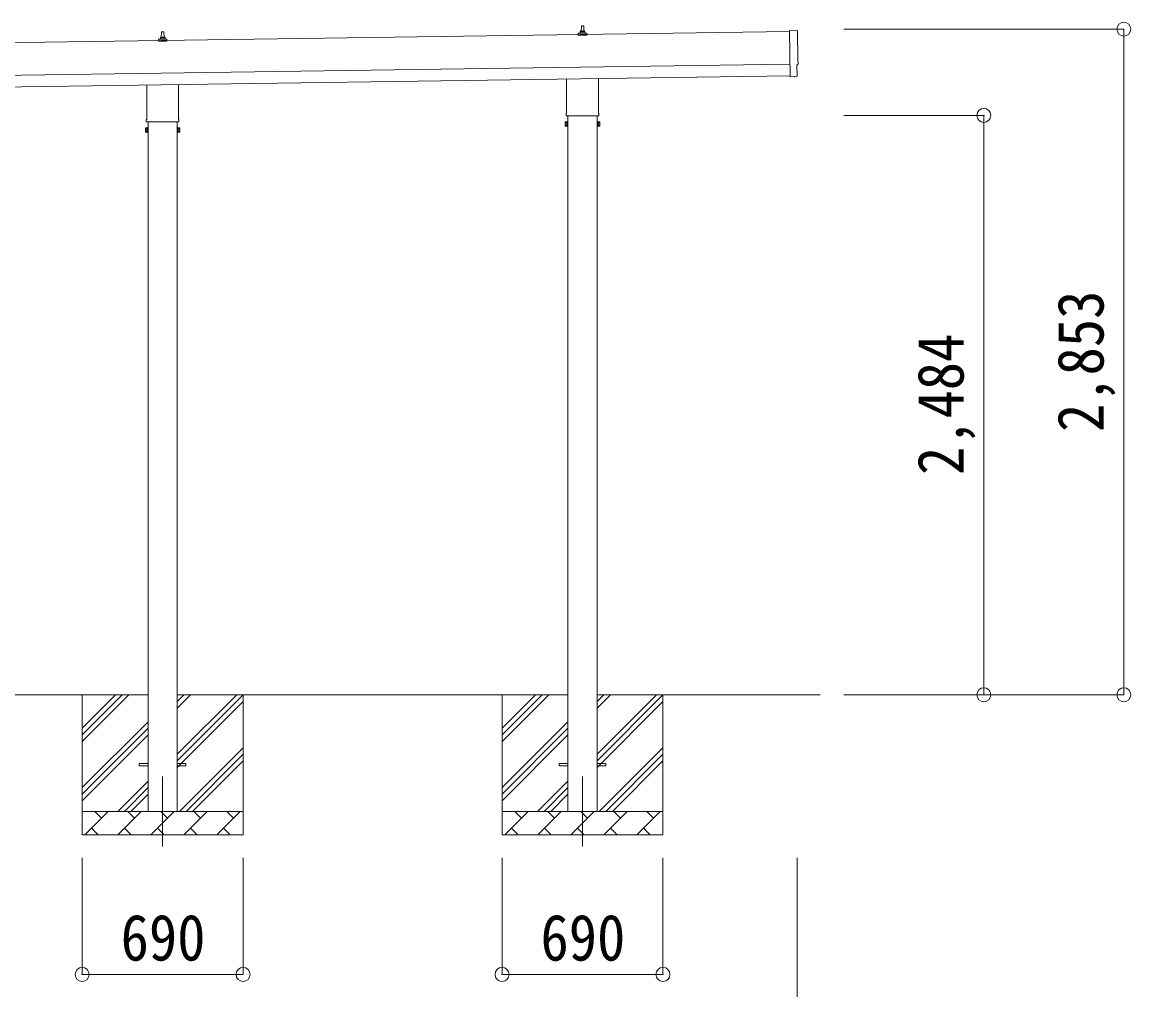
# Model space of a CAD drawing. Units: millimetres at full size, sheet at 1:60. Extents: x -16864 to 16864, y -11640 to 11640.
# Drawn here: x 8283 to 13036, y -8729 to -4581 of the extents above; entities that cross this region are included whole.
import ezdxf
from ezdxf.enums import TextEntityAlignment as Align

# ---------------------------------------------------------------- set-up
doc = ezdxf.new("R2010")
doc.units = ezdxf.units.MM
doc.header["$LTSCALE"] = 60
doc.header["$PDMODE"] = 32
doc.header["$PDSIZE"] = 60
doc.linetypes.add('CHAIN1', pattern=[8, 5, -1, 1, -1])
for name, color, linetype, lineweight in [('0-1_Defpoints', 7, 'CHAIN1', 9), ('0-2_TEXT1', 4, 'Continuous', 9), ('0-3_SHAPE', 7, 'Continuous', 9), ('0-8_TABLE1', 6, 'Continuous', 9)]:
    doc.layers.add(name, color=color, linetype=linetype, lineweight=lineweight)
doc.styles.add('ＭＳ ゴシック', font='')
doc.styles.get('ＭＳ ゴシック').set_extended_font_data('MS Gothic')

msp = doc.modelspace()

# ---------------------------------------------------------------- linework, layer by layer
at = {"layer": '0-1_Defpoints'}
for p, q in [((8885.56, -7813.9), (8885.56, -8162.9)), ((10685.56, -7813.9), (10685.56, -8162.9))]:
    msp.add_line(p, q, dxfattribs=at)
at = {"layer": '0-2_TEXT1'}
for p, q in [((10679.87, -4621.07), (10680.59, -4597.55)), ((10681.59, -4596.57), (10690.14, -4596.57)), ((10691.14, -4597.55), (10691.87, -4621.07)), ((11573.26, -4621.24), (6208.3, -4697.88)), ((8867.62, -4662.28), (8867.62, -4654.57)), ((8868, -4653.78), (8903.73, -4653.78)), ((8868.38, -4653.6), (8875.1, -4651.97)), ((8875.48, -4651.78), (8896.25, -4651.78)), ((8875.87, -4651), (8875.87, -4646.78)), ((8876.87, -4646.78), (8894.87, -4646.78)), ((8879.87, -4646.78), (8880.59, -4623.26)), ((8881.59, -4622.28), (8890.14, -4622.28)), ((8891.14, -4623.26), (8891.87, -4646.78)), ((8895.87, -4651), (8895.87, -4646.78)), ((8903.35, -4653.6), (8896.63, -4651.97)), ((8904.12, -4662.28), (8904.12, -4654.57)), ((10667.62, -4636.57), (10667.62, -4628.86)), ((10704.12, -4636.57), (10667.62, -4636.57)), ((10668, -4628.07), (10703.73, -4628.07)), ((10668.38, -4627.88), (10675.1, -4626.26)), ((10675.48, -4626.07), (10696.25, -4626.07)), ((10675.87, -4625.28), (10675.87, -4621.07)), ((10676.87, -4621.07), (10694.87, -4621.07)), ((10695.87, -4625.28), (10695.87, -4621.07)), ((10703.35, -4627.88), (10696.63, -4626.26)), ((10704.12, -4636.57), (10704.12, -4628.86)), ((11573.18, -4616.15), (11576.02, -4814.99)), ((11604.86, -4617.36), (11573.18, -4616.15)), ((8904.12, -4662.28), (8867.62, -4662.28)), ((6210.3, -4837.87), (11575.26, -4761.23)), ((6211.02, -4887.86), (11575.97, -4811.22)), ((10617.26, -4970.56), (10617.26, -4824.92)), ((10753.86, -4822.96), (10753.86, -4970.56)), ((11594.23, -4813.82), (11576.02, -4814.99)), ((11594.91, -4814.45), (11594.23, -4813.82)), ((11595.65, -4814.71), (11602.57, -4814.25)), ((8817.26, -4996.27), (8817.26, -4850.63)), ((8953.86, -4848.68), (8953.86, -4996.27)), ((10615.56, -4979.33), (10615.56, -4973.83)), ((10753.5, -4982.83), (10617.62, -4982.83)), ((10623.06, -4982.83), (10623.06, -7963.9)), ((10748.06, -7963.9), (10748.06, -4982.83)), ((10755.56, -4973.83), (10755.56, -4979.33)), ((8811.56, -5034.54), (8812.32, -5033.23)), ((8811.56, -5034.54), (8811.56, -5051.54)), ((8815.56, -5005.04), (8815.56, -4999.54)), ((8953.5, -5008.54), (8817.62, -5008.54)), ((8823.06, -5008.54), (8823.06, -7963.9)), ((8948.06, -7963.9), (8948.06, -5008.54)), ((8955.56, -4999.54), (8955.56, -5005.04)), ((8959.56, -5034.54), (8958.8, -5033.23)), ((8959.56, -5034.54), (8959.56, -5051.54)), ((10611.56, -5008.83), (10612.32, -5007.51)), ((10611.56, -5008.83), (10611.56, -5025.83)), ((10611.56, -5025.83), (10612.32, -5027.14)), ((10618.56, -5012.42), (10612.32, -5012.42)), ((10618.56, -5022.24), (10612.32, -5022.24)), ((10618.56, -5027.14), (10612.32, -5027.14)), ((10621.06, -5026.53), (10618.56, -5026.53)), ((10750.06, -5026.53), (10752.56, -5026.53)), ((10752.56, -5012.42), (10758.8, -5012.42)), ((10752.56, -5022.24), (10758.8, -5022.24)), ((10752.56, -5027.14), (10758.8, -5027.14)), ((10759.56, -5008.83), (10758.8, -5007.51)), ((10759.56, -5025.83), (10758.8, -5027.14)), ((10759.56, -5008.83), (10759.56, -5025.83)), ((8811.56, -5051.54), (8812.32, -5052.86)), ((8818.56, -5038.14), (8812.32, -5038.14)), ((8818.56, -5047.95), (8812.32, -5047.95)), ((8818.56, -5052.86), (8812.32, -5052.86)), ((8821.06, -5052.24), (8818.56, -5052.24)), ((8950.06, -5052.24), (8952.56, -5052.24)), ((8952.56, -5038.14), (8958.8, -5038.14)), ((8952.56, -5047.95), (8958.8, -5047.95)), ((8952.56, -5052.86), (8958.8, -5052.86)), ((8959.56, -5051.54), (8958.8, -5052.86)), ((8785.56, -7759.4), (8823.06, -7759.4)), ((8785.56, -7768.4), (8785.56, -7759.4)), ((8785.56, -7759.4), (8823.06, -7759.4)), ((8785.56, -7768.4), (8785.56, -7759.4)), ((8785.56, -7768.4), (8823.06, -7768.4)), ((8785.56, -7768.4), (8823.06, -7768.4)), ((8948.06, -7759.4), (8985.56, -7759.4)), ((8948.06, -7759.4), (8985.56, -7759.4)), ((8948.06, -7768.4), (8985.56, -7768.4)), ((8948.06, -7768.4), (8985.56, -7768.4)), ((8985.56, -7768.4), (8985.56, -7759.4)), ((8985.56, -7768.4), (8985.56, -7759.4)), ((10585.56, -7759.4), (10623.06, -7759.4)), ((10585.56, -7768.4), (10585.56, -7759.4)), ((10585.56, -7759.4), (10623.06, -7759.4)), ((10585.56, -7768.4), (10585.56, -7759.4)), ((10585.56, -7768.4), (10623.06, -7768.4)), ((10585.56, -7768.4), (10623.06, -7768.4)), ((10748.06, -7759.4), (10785.56, -7759.4)), ((10748.06, -7759.4), (10785.56, -7759.4)), ((10748.06, -7768.4), (10785.56, -7768.4)), ((10748.06, -7768.4), (10785.56, -7768.4)), ((10785.56, -7768.4), (10785.56, -7759.4)), ((10785.56, -7768.4), (10785.56, -7759.4))]:
    msp.add_line(p, q, dxfattribs=at)
for points in [[(11605.36, -4811.22), (11604.69, -4764.19), (11605.29, -4764.18)], [(8818.56, -5052.86), (8818.56, -5033.23), (8812.32, -5033.23)], [(8818.56, -5052.24), (8818.56, -5033.84), (8821.06, -5033.84)], [(8952.56, -5052.24), (8952.56, -5033.84), (8950.06, -5033.84)], [(8952.56, -5052.86), (8952.56, -5033.23), (8958.8, -5033.23)], [(10618.56, -5027.14), (10618.56, -5007.51), (10612.32, -5007.51)], [(10618.56, -5026.53), (10618.56, -5008.13), (10621.06, -5008.13)], [(10752.56, -5026.53), (10752.56, -5008.13), (10750.06, -5008.13)], [(10752.56, -5027.14), (10752.56, -5007.51), (10758.8, -5007.51)]]:
    msp.add_lwpolyline(points, dxfattribs=at)
for points in [[(8821.06, -5053.54), (8821.06, -5032.54), (8823.06, -5032.54), (8823.06, -5053.54)], [(8950.06, -5053.54), (8950.06, -5032.54), (8948.06, -5032.54), (8948.06, -5053.54)], [(10621.06, -5027.83), (10621.06, -5006.83), (10623.06, -5006.83), (10623.06, -5027.83)], [(10750.06, -5027.83), (10750.06, -5006.83), (10748.06, -5006.83), (10748.06, -5027.83)]]:
    msp.add_lwpolyline(points, close=True, dxfattribs=at)
for centre, radius, start, end in [((10681.59, -4597.57), 1, 90, 178.60509), ((10690.14, -4597.57), 1, 1.39491, 90), ((8868.62, -4654.57), 1, 103.62699, 180), ((8874.87, -4651), 1, 283.62699, 0), ((8879.95, -4647.42), 4.13, 90, 171.17633), ((8876.87, -4647.78), 1, 90, 180), ((8881.59, -4623.28), 1, 90, 178.60509), ((8889.2, -4646.78), 4.83, 133.60282, 180), ((8882.53, -4646.78), 4.83, 0, 46.39718), ((8890.14, -4623.28), 1, 1.39491, 90), ((8891.78, -4647.42), 4.13, 8.82367, 90), ((8894.87, -4647.78), 1, 0, 90), ((8896.87, -4651), 1, 180, 256.37301), ((8903.12, -4654.57), 1, 0, 76.37301), ((10668.62, -4628.86), 1, 103.62699, 180), ((10674.87, -4625.28), 1, 283.62699, 0), ((10679.95, -4621.7), 4.13, 90, 171.17633), ((10676.87, -4622.07), 1, 90, 180), ((10689.2, -4621.07), 4.83, 133.60282, 180), ((10682.53, -4621.07), 4.83, 0, 46.39718), ((10691.78, -4621.7), 4.13, 8.82367, 90), ((10694.87, -4622.07), 1, 0, 90), ((10696.87, -4625.28), 1, 180, 256.37301), ((10703.12, -4628.86), 1, 0, 76.37301), ((11595.59, -4813.71), 1, 227.3164, 273.81435), ((10619.56, -4973.83), 4, 125.09963, 180), ((10619.56, -4979.33), 4, 180, 194.47751), ((10619.56, -4979.33), 4, 194.47751, 241.04498), ((10751.56, -4979.33), 4, 298.95502, 345.52249), ((10751.56, -4973.83), 4, 0, 54.90037), ((10751.56, -4979.33), 4, 345.52249, 0), ((8815.9, -5035.68), 4.34, 145.61575, 214.38425), ((8819.56, -4999.54), 4, 125.09963, 180), ((8819.56, -5005.04), 4, 180, 194.47751), ((8819.56, -5005.04), 4, 194.47751, 241.04498), ((8951.56, -5005.04), 4, 298.95502, 345.52249), ((8951.56, -4999.54), 4, 0, 54.90037), ((8951.56, -5005.04), 4, 345.52249, 0), ((8955.21, -5035.68), 4.34, 325.61575, 34.38425), ((10615.9, -5009.97), 4.34, 145.61575, 214.38425), ((10627.8, -5017.33), 16.24, 162.41205, 197.58795), ((10615.9, -5024.69), 4.34, 145.61575, 214.38425), ((10755.21, -5009.97), 4.34, 325.61575, 34.38425), ((10743.32, -5017.33), 16.24, 342.41205, 17.58795), ((10755.21, -5024.69), 4.34, 325.61575, 34.38425), ((8827.8, -5043.04), 16.24, 162.41205, 197.58795), ((8815.9, -5050.4), 4.34, 145.61575, 214.38425), ((8943.32, -5043.04), 16.24, 342.41205, 17.58795), ((8955.21, -5050.4), 4.34, 325.61575, 34.38425)]:
    msp.add_arc(centre, radius, start, end, dxfattribs=at)
for centre, major_axis, ratio, start_param, end_param in [((11604.66, -4620.35), (3, -0.04), 0.99863, 6.2683889, 7.8016218), ((16371.04, -4622.69), (-4762.89, -68.04), 0.99863, 6.268406, 6.2977043), ((11605.23, -4759.78), (4.41, -0.06), 0.99863, 4.712389, 6.2976778), ((11602.36, -4811.25), (2.21, -2.04), 0.9974, 5.5252311, 7.0411395)]:
    msp.add_ellipse(centre, major_axis=major_axis, ratio=ratio, start_param=start_param, end_param=end_param, dxfattribs=at)
at = {"layer": '0-3_SHAPE'}
for p, q in [((8823.06, -7463.9), (7148.06, -7463.9)), ((8540.56, -7463.9), (8540.56, -8063.9)), ((8540.56, -7607.38), (8684.04, -7463.9)), ((8540.56, -7635.67), (8712.33, -7463.9)), ((8540.56, -7663.95), (8740.61, -7463.9)), ((10623.06, -7463.9), (8948.06, -7463.9)), ((8948.06, -7492.72), (8976.88, -7463.9)), ((8948.06, -7521.01), (9005.17, -7463.9)), ((8948.06, -7719), (9203.16, -7463.9)), ((8948.06, -7747.28), (9230.56, -7464.78)), ((8948.06, -7775.57), (9230.56, -7493.07)), ((9230.56, -7463.9), (9230.56, -8063.9)), ((10340.56, -7463.9), (10340.56, -8063.9)), ((10340.56, -7607.38), (10484.04, -7463.9)), ((10340.56, -7635.67), (10512.33, -7463.9)), ((10340.56, -7663.95), (10540.61, -7463.9)), ((11704.96, -7463.9), (10748.06, -7463.9)), ((10748.06, -7492.72), (10776.88, -7463.9)), ((10748.06, -7521.01), (10805.17, -7463.9)), ((10748.06, -7719), (11003.16, -7463.9)), ((10748.06, -7747.28), (11030.56, -7464.78)), ((10748.06, -7775.57), (11030.56, -7493.07)), ((11030.56, -7463.9), (11030.56, -8063.9)), ((8540.56, -7861.94), (8823.06, -7579.44)), ((10340.56, -7861.94), (10623.06, -7579.44)), ((8540.56, -7890.22), (8823.06, -7607.72)), ((8540.56, -7918.51), (8823.06, -7636.01)), ((10340.56, -7890.22), (10623.06, -7607.72)), ((10340.56, -7918.51), (10623.06, -7636.01)), ((8957.72, -7963.9), (9230.56, -7691.06)), ((10757.72, -7963.9), (11030.56, -7691.06)), ((8986, -7963.9), (9230.56, -7719.34)), ((10786, -7963.9), (11030.56, -7719.34)), ((9014.29, -7963.9), (9230.56, -7747.63)), ((10814.29, -7963.9), (11030.56, -7747.63)), ((8693.16, -7963.9), (8823.06, -7834)), ((10493.16, -7963.9), (10623.06, -7834)), ((8721.44, -7963.9), (8823.06, -7862.28)), ((10521.44, -7963.9), (10623.06, -7862.28)), ((8749.73, -7963.9), (8823.06, -7890.57)), ((10549.73, -7963.9), (10623.06, -7890.57)), ((8540.56, -7963.9), (9230.56, -7963.9)), ((8552.72, -8063.9), (8652.72, -7963.9)), ((8624.16, -7992.45), (8595.61, -7963.9)), ((8694.14, -8063.9), (8794.14, -7963.9)), ((8765.58, -7992.45), (8737.03, -7963.9)), ((8835.56, -8063.9), (8935.56, -7963.9)), ((8907.01, -7992.45), (8878.45, -7963.9)), ((8976.98, -8063.9), (9076.98, -7963.9)), ((9048.43, -7992.45), (9019.87, -7963.9)), ((9118.4, -8063.9), (9218.4, -7963.9)), ((9189.85, -7992.45), (9161.3, -7963.9)), ((10340.56, -7963.9), (11030.56, -7963.9)), ((10352.72, -8063.9), (10452.72, -7963.9)), ((10424.16, -7992.45), (10395.61, -7963.9)), ((10494.14, -8063.9), (10594.14, -7963.9)), ((10565.58, -7992.45), (10537.03, -7963.9)), ((10635.56, -8063.9), (10735.56, -7963.9)), ((10707.01, -7992.45), (10678.45, -7963.9)), ((10776.98, -8063.9), (10876.98, -7963.9)), ((10848.43, -7992.45), (10819.87, -7963.9)), ((10918.4, -8063.9), (11018.4, -7963.9)), ((10989.85, -7992.45), (10961.3, -7963.9)), ((9230.56, -8063.9), (8540.56, -8063.9)), ((8581.27, -8035.35), (8609.82, -8063.9)), ((8722.69, -8035.35), (8751.24, -8063.9)), ((8864.11, -8035.35), (8892.67, -8063.9)), ((9005.53, -8035.35), (9034.09, -8063.9)), ((9146.96, -8035.35), (9175.51, -8063.9)), ((11030.56, -8063.9), (10340.56, -8063.9)), ((10381.27, -8035.35), (10409.82, -8063.9)), ((10522.69, -8035.35), (10551.24, -8063.9)), ((10664.11, -8035.35), (10692.67, -8063.9)), ((10805.53, -8035.35), (10834.09, -8063.9)), ((10946.96, -8035.35), (10975.51, -8063.9))]:
    msp.add_line(p, q, dxfattribs=at)
at = {"layer": '0-8_TABLE1'}
for p, q in [((13006.27, -4610.79), (11806.27, -4610.79)), ((13006.27, -7463.9), (13006.27, -4610.79)), ((12406.27, -4980.33), (11806.27, -4980.33)), ((12406.27, -4980.33), (12406.27, -7463.9)), ((13006.27, -7463.9), (11806.27, -7463.9)), ((8540.56, -8662.9), (8540.56, -8162.9)), ((9230.56, -8662.9), (9230.56, -8162.9)), ((10340.56, -8662.9), (10340.56, -8162.9)), ((11030.56, -8662.9), (11030.56, -8162.9)), ((11605.96, -9364.9), (11605.96, -8162.9)), ((8540.56, -8662.9), (9230.56, -8662.9)), ((10340.56, -8662.9), (11030.56, -8662.9))]:
    msp.add_line(p, q, dxfattribs=at)
for p in [(13006.27, -4610.79), (12406.27, -4980.33), (12406.27, -7463.9), (13006.27, -7463.9), (8540.56, -8662.9), (9230.56, -8662.9), (10340.56, -8662.9), (11030.56, -8662.9)]:
    msp.add_point(p, dxfattribs=at)

# ---------------------------------------------------------------- texts
at = {"layer": '0-8_TABLE1', "color": 7, "style": 'ＭＳ ゴシック', "width": 0.9}
for s, p in [('2,853', (12978.77, -6337.35)), ('2,484', (12378.77, -6522.11))]:
    msp.add_text(s, height=197.9, rotation=90, dxfattribs=at).set_placement(p, align=Align.BOTTOM_LEFT)
for p in [(8705.56, -8662.9), (10505.56, -8662.9)]:
    msp.add_text('690', height=197.9, dxfattribs=at).set_placement(p, align=Align.BOTTOM_LEFT)

doc.saveas('drawing.dxf')
